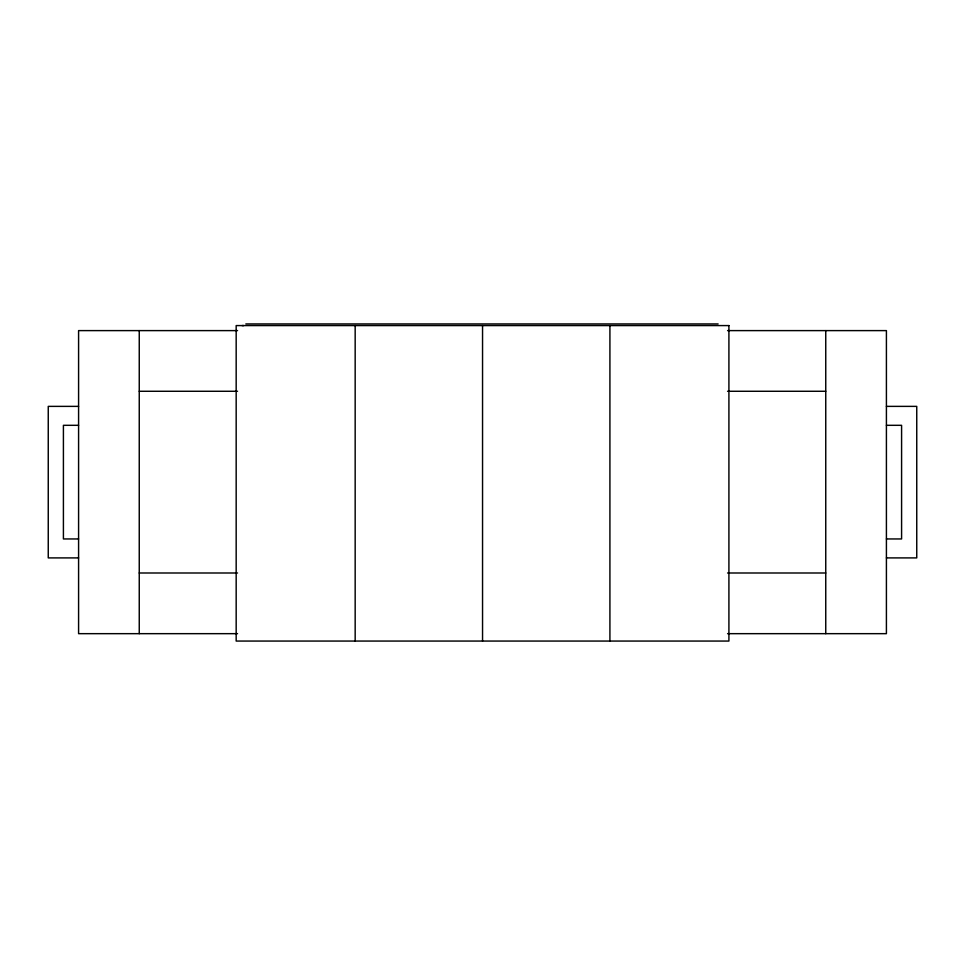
<?xml version="1.0" encoding="UTF-8"?>
<svg xmlns="http://www.w3.org/2000/svg" width="965" height="965" viewBox="0 0 965 965"><rect width="100%" height="100%" fill="white"/><g stroke="black" fill="none" stroke-linecap="round" stroke-linejoin="round"><path stroke-width="1.45" d="M243.699 325.579L242.058 325.579M245.822 323.938L718.117 323.938M237.535 330.609L78.587 330.609L78.587 633.667L237.535 633.667M727.562 330.609L886.413 330.609L886.413 633.667L727.562 633.667M139.25 391.271L237.535 391.271M727.562 391.271L825.75 391.271M78.587 406.374L48.25 406.374L48.25 557.903L78.587 557.903M886.413 406.374L916.75 406.374L916.75 557.903L886.413 557.903M78.587 425.312L63.413 425.312L63.413 538.952L78.587 538.952M886.413 425.312L901.587 425.312L901.587 538.952L886.413 538.952M139.25 572.993L237.535 572.993M727.562 572.993L825.75 572.993M825.75 330.609L825.75 633.667M609.916 325.579L609.916 641.062M482.548 325.579L482.548 641.062M355.168 325.579L355.168 641.062M139.25 330.609L139.25 633.667M728.913 325.579L236.172 325.579L236.172 641.062L728.913 641.062L728.913 325.579"/></g></svg>
